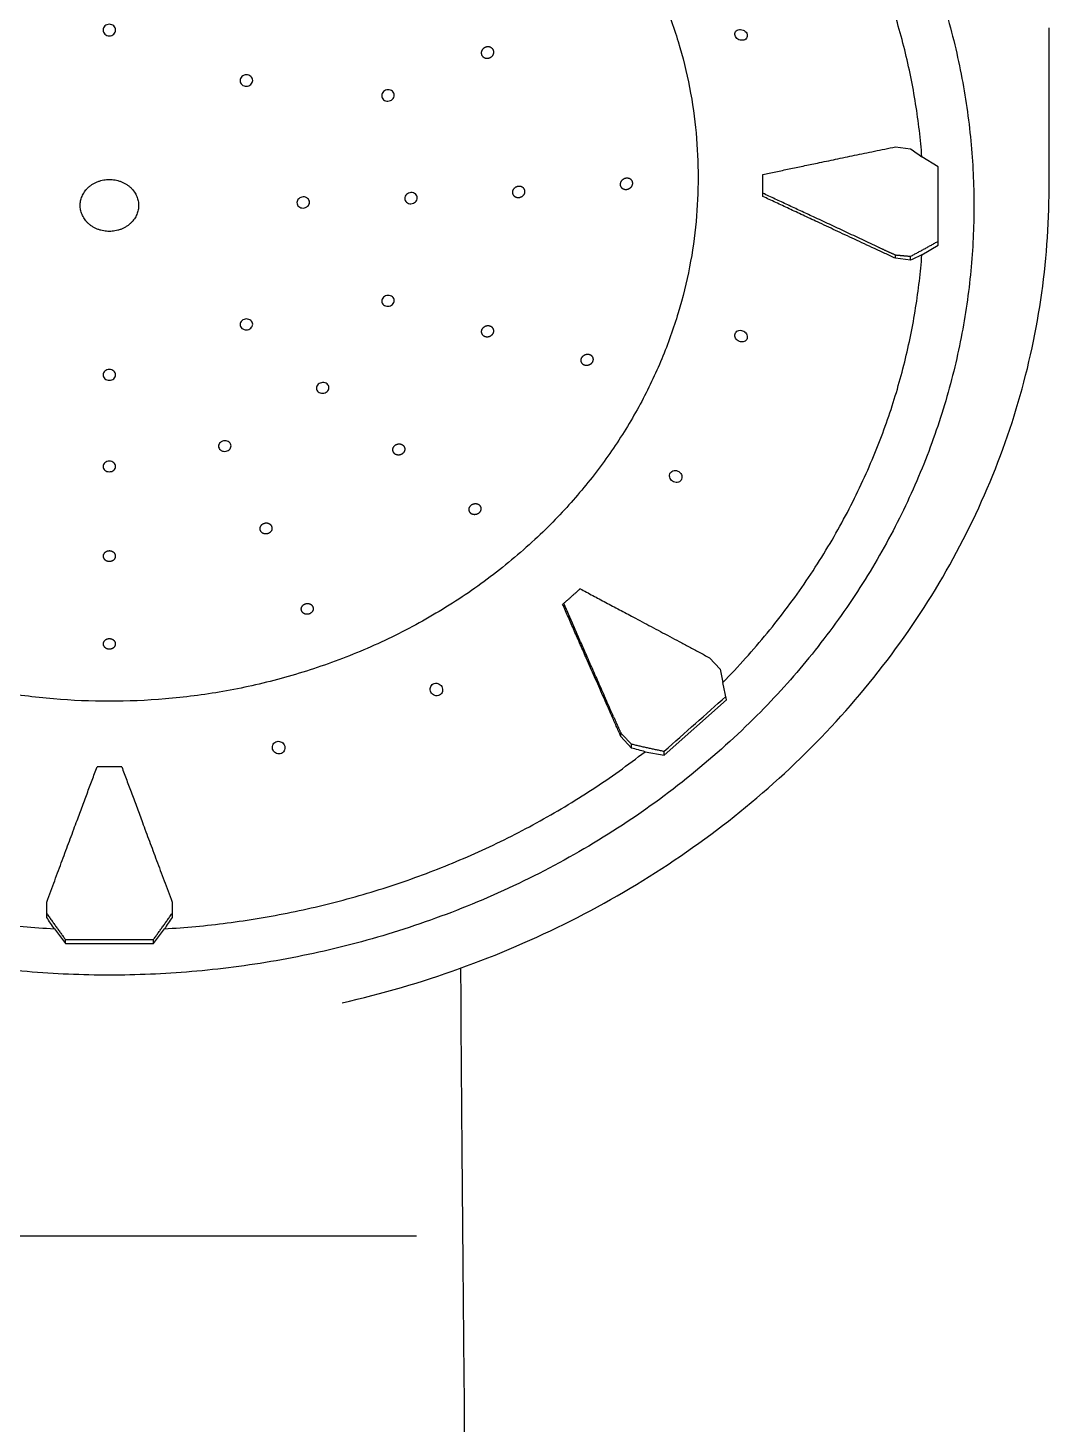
# Model space of a CAD drawing. Header units: millimetres. Extents: x 577 to 7172, y 252 to 2707.
# Drawn here: x 1076.1 to 1116.9, y 1345.6 to 1401.3 of the extents above; entities that cross this region are included whole.
import ezdxf

# ---------------------------------------------------------------- set-up
doc = ezdxf.new("R2010")
doc.units = ezdxf.units.MM
doc.header["$MEASUREMENT"] = 0
doc.linetypes.add('CENTER', pattern=[50.8, 31.75, -6.35, 6.35, -6.35])
doc.layers.add('외형선(ISO)', color=7, linetype='Continuous', lineweight=30)
doc.layers.add('중심 표식(ISO)', color=1, linetype='CENTER', lineweight=25, true_color=0xff0000)

msp = doc.modelspace()

# ---------------------------------------------------------------- linework, layer by layer
at = {"layer": '외형선(ISO)'}
for p, q in [((1116.855, 1394.919), (1116.855, 1401.336)), ((1110.723, 1396.59), (1111.33, 1396.514)), ((1112.431, 1395.798), (1111.781, 1396.189)), ((1105.431, 1395.049), (1105.431, 1395.488)), ((1112.431, 1392.671), (1112.431, 1395.798)), ((1105.431, 1394.608), (1105.431, 1395.049)), ((1111.781, 1392.281), (1112.431, 1392.671)), ((1110.723, 1392.141), (1110.723, 1392.277)), ((1111.33, 1392.064), (1110.723, 1392.141)), ((1111.33, 1392.064), (1111.33, 1392.223)), ((1103.304, 1376.199), (1103.733, 1375.741)), ((1103.985, 1374.526), (1103.836, 1375.212)), ((1101.501, 1372.316), (1103.985, 1374.526)), ((1099.768, 1373.053), (1099.768, 1373.19)), ((1100.197, 1372.594), (1099.768, 1373.053)), ((1100.197, 1372.594), (1100.197, 1372.754)), ((1100.731, 1372.448), (1101.501, 1372.316)), ((1101.501, 1372.316), (1101.501, 1372.467)), ((1076.855, 1365.833), (1076.855, 1366.45)), ((1081.855, 1366.45), (1081.855, 1365.833)), ((1077.16, 1365.378), (1077.599, 1364.8)), ((1081.112, 1364.8), (1081.551, 1365.378)), ((1077.599, 1364.8), (1077.599, 1364.951)), ((1077.599, 1364.8), (1081.112, 1364.8)), ((1081.112, 1364.8), (1081.112, 1364.951))]:
    msp.add_line(p, q, dxfattribs=at)
for points, weights, knots in [([(1044.855, 1394.235), (1044.855, 1363.532), (1079.355, 1363.532), (1113.855, 1363.532), (1113.855, 1394.235), (1113.855, 1424.937), (1079.355, 1424.937), (1044.855, 1424.937), (1044.855, 1394.235)], [1, 0.707106781187, 1, 0.707106781187, 1, 0.707106781187, 1, 0.707106781187, 1], [0, 0, 0, 1.570796, 1.570796, 3.141593, 3.141593, 4.712389, 4.712389, 6.283185, 6.283185, 6.283185]), ([(1044.855, 1394.235), (1044.855, 1363.532), (1079.355, 1363.532), (1113.855, 1363.532), (1113.855, 1394.235), (1113.855, 1424.937), (1079.355, 1424.937), (1044.855, 1424.937), (1044.855, 1394.235)], [1, 0.707106781187, 1, 0.707106781187, 1, 0.707106781187, 1, 0.707106781187, 1], [0, 0, 0, 1.570796, 1.570796, 3.141593, 3.141593, 4.712389, 4.712389, 6.283185, 6.283185, 6.283185]), ([(1102.855, 1395.375), (1102.855, 1416.288), (1079.355, 1416.288), (1055.855, 1416.288), (1055.855, 1395.375), (1055.855, 1374.462), (1079.355, 1374.462), (1102.855, 1374.462), (1102.855, 1395.375)], [1, 0.707106781187, 1, 0.707106781187, 1, 0.707106781187, 1, 0.707106781187, 1], [0, 0, 0, 1.570796, 1.570796, 3.141593, 3.141593, 4.712389, 4.712389, 6.283185, 6.283185, 6.283185]), ([(1094.35, 1400.558), (1094.14, 1400.466), (1094.207, 1400.271), (1094.28, 1400.057), (1094.519, 1400.139), (1094.531, 1400.142), (1094.542, 1400.147)], [0.964109526185, 0.72631121517, 1, 0.707106781187, 1, 0.980794608174, 0.964107861721], [1.67379, 1.67379, 1.67379, 3.141593, 3.141593, 4.712389, 4.712389, 4.815388, 4.815388, 4.815388]), ([(1094.542, 1400.147), (1094.752, 1400.24), (1094.685, 1400.435), (1094.611, 1400.649), (1094.373, 1400.567), (1094.361, 1400.563), (1094.35, 1400.558)], [0.96414251825, 0.726292230837, 1, 0.707106781187, 1, 0.980815508671, 0.964144183806], [4.815281, 4.815281, 4.815281, 6.283185, 6.283185, 7.853982, 7.853982, 7.956869, 7.956869, 7.956869]), ([(1080.52, 1394.252), (1080.52, 1395.288), (1079.355, 1395.288), (1078.191, 1395.288), (1078.191, 1394.252), (1078.191, 1393.215), (1079.355, 1393.215), (1080.52, 1393.215), (1080.52, 1394.252)], [1, 0.707106781187, 1, 0.707106781187, 1, 0.707106781187, 1, 0.707106781187, 1], [0, 0, 0, 1.570796, 1.570796, 3.141593, 3.141593, 4.712389, 4.712389, 6.283185, 6.283185, 6.283185]), ([(1099.989, 1395.337), (1099.951, 1395.334), (1099.914, 1395.321), (1099.676, 1395.234), (1099.751, 1395.028), (1099.806, 1394.877), (1099.989, 1394.892)], [0.904681616489, 0.940084051792, 1, 0.707106781187, 1, 0.767020897526, 0.904683781298], [1.249465, 1.249465, 1.249465, 1.570796, 1.570796, 3.141593, 3.141593, 4.391068, 4.391068, 4.391068]), ([(1099.989, 1394.892), (1100.028, 1394.896), (1100.065, 1394.909), (1100.303, 1394.996), (1100.228, 1395.202), (1100.173, 1395.353), (1099.989, 1395.337)], [0.904667783483, 0.940072345341, 1, 0.707106781187, 1, 0.767036269964, 0.904665616355], [4.390995, 4.390995, 4.390995, 4.712389, 4.712389, 6.283185, 6.283185, 7.532578, 7.532578, 7.532578]), ([(1095.689, 1395.012), (1095.657, 1395.01), (1095.626, 1395.001), (1095.384, 1394.929), (1095.447, 1394.718), (1095.496, 1394.555), (1095.689, 1394.568)], [0.916679156742, 0.949701996504, 1, 0.707106781187, 1, 0.757403873961, 0.916680352604], [1.301046, 1.301046, 1.301046, 1.570796, 1.570796, 3.141593, 3.141593, 4.442644, 4.442644, 4.442644]), ([(1095.689, 1394.568), (1095.721, 1394.57), (1095.752, 1394.579), (1095.994, 1394.651), (1095.931, 1394.862), (1095.883, 1395.025), (1095.689, 1395.012)], [0.916665937206, 0.949691928456, 1, 0.707106781187, 1, 0.757415763853, 0.916664740953], [4.442585, 4.442585, 4.442585, 4.712389, 4.712389, 6.283185, 6.283185, 7.584173, 7.584173, 7.584173]), ([(1094.542, 1389.433), (1094.472, 1389.454), (1094.397, 1389.436), (1094.152, 1389.379), (1094.201, 1389.17), (1094.227, 1389.058), (1094.35, 1389.022)], [0.861821978784, 0.888351475383, 1, 0.707106781187, 1, 0.81875444958, 0.861822385694], [4.113614, 4.113614, 4.113614, 4.712389, 4.712389, 6.283185, 6.283185, 7.255211, 7.255211, 7.255211]), ([(1094.35, 1389.022), (1094.42, 1389.001), (1094.495, 1389.018), (1094.74, 1389.076), (1094.691, 1389.285), (1094.665, 1389.396), (1094.542, 1389.433)], [0.86181980808, 0.888346907417, 1, 0.707106781187, 1, 0.818760730377, 0.861819401052], [0.971997, 0.971997, 0.971997, 1.570796, 1.570796, 3.141593, 3.141593, 4.113585, 4.113585, 4.113585]), ([(1098.514, 1388.293), (1098.44, 1388.314), (1098.362, 1388.292), (1098.118, 1388.224), (1098.175, 1388.02), (1098.204, 1387.915), (1098.323, 1387.882)], [0.859230810651, 0.882388073141, 1, 0.707106781187, 1, 0.824716968207, 0.859231495805], [4.081632, 4.081632, 4.081632, 4.712389, 4.712389, 6.283185, 6.283185, 7.223234, 7.223234, 7.223234]), ([(1098.323, 1387.882), (1098.397, 1387.862), (1098.476, 1387.884), (1098.719, 1387.951), (1098.662, 1388.156), (1098.633, 1388.261), (1098.514, 1388.293)], [0.859229229329, 0.882384057224, 1, 0.707106781187, 1, 0.824724465957, 0.859228543463], [0.940018, 0.940018, 0.940018, 1.570796, 1.570796, 3.141593, 3.141593, 4.081601, 4.081601, 4.081601]), ([(1091.082, 1384.669), (1090.995, 1384.738), (1090.872, 1384.719), (1090.624, 1384.679), (1090.657, 1384.472), (1090.669, 1384.402), (1090.728, 1384.354)], [0.857324957776, 0.830051619894, 1, 0.707106781187, 1, 0.877054309539, 0.857324684402], [0.659357, 0.659357, 0.659357, 1.570796, 1.570796, 3.141593, 3.141593, 3.800955, 3.800955, 3.800955]), ([(1090.728, 1384.354), (1090.816, 1384.285), (1090.938, 1384.304), (1091.186, 1384.344), (1091.153, 1384.551), (1091.142, 1384.621), (1091.082, 1384.669)], [0.857325482889, 0.830049983882, 1, 0.707106781187, 1, 0.877057649447, 0.857325756416], [3.800941, 3.800941, 3.800941, 4.712389, 4.712389, 6.283185, 6.283185, 6.942529, 6.942529, 6.942529]), ([(1094.123, 1382.288), (1094.033, 1382.357), (1093.908, 1382.333), (1093.661, 1382.287), (1093.699, 1382.084), (1093.711, 1382.018), (1093.769, 1381.973)], [0.858566543297, 0.826458018002, 1, 0.707106781187, 1, 0.880647024695, 0.858565900011], [0.640085, 0.640085, 0.640085, 1.570796, 1.570796, 3.141593, 3.141593, 3.781687, 3.781687, 3.781687]), ([(1093.769, 1381.973), (1093.859, 1381.904), (1093.984, 1381.928), (1094.231, 1381.974), (1094.193, 1382.177), (1094.18, 1382.243), (1094.123, 1382.288)], [0.858566647684, 0.826457735905, 1, 0.707106781187, 1, 0.880650785938, 0.858567291819], [3.781676, 3.781676, 3.781676, 4.712389, 4.712389, 6.283185, 6.283185, 6.923259, 6.923259, 6.923259]), ([(1085.837, 1381.445), (1085.768, 1381.581), (1085.589, 1381.567), (1085.34, 1381.546), (1085.357, 1381.34), (1085.359, 1381.306), (1085.375, 1381.275)], [0.900228951883, 0.770876442821, 1, 0.707106781187, 1, 0.936229443985, 0.900227942037], [0.341999, 0.341999, 0.341999, 1.570796, 1.570796, 3.141593, 3.141593, 3.483596, 3.483596, 3.483596]), ([(1085.375, 1381.275), (1085.444, 1381.14), (1085.623, 1381.154), (1085.872, 1381.174), (1085.856, 1381.38), (1085.853, 1381.414), (1085.837, 1381.445)], [0.900229016648, 0.770876385461, 1, 0.707106781187, 1, 0.93623129051, 0.900230026962], [3.483591, 3.483591, 3.483591, 4.712389, 4.712389, 6.283185, 6.283185, 6.625179, 6.625179, 6.625179]), ([(1079.605, 1380.254), (1079.605, 1380.254), (1079.605, 1380.254), (1079.605, 1380.46), (1079.355, 1380.46), (1079.105, 1380.46), (1079.105, 1380.254), (1079.105, 1380.254), (1079.105, 1380.254)], [0.999999006513, 0.999999503255, 1, 0.707106781187, 1, 0.707106781187, 1, 0.999999503245, 0.999999006491], [6.283183, 6.283183, 6.283183, 6.283185, 6.283185, 7.853982, 7.853982, 9.424778, 9.424778, 9.424781, 9.424781, 9.424781]), ([(1079.105, 1380.254), (1079.105, 1380.048), (1079.355, 1380.048), (1079.605, 1380.048), (1079.605, 1380.254)], [0.999999006083, 0.707107278146, 1, 0.70710727818, 0.999999006014], [3.141595, 3.141595, 3.141595, 4.712389, 4.712389, 6.283183, 6.283183, 6.283183]), ([(1087.483, 1378.235), (1087.413, 1378.369), (1087.233, 1378.352), (1086.983, 1378.328), (1087.002, 1378.126), (1087.005, 1378.094), (1087.021, 1378.065)], [0.902255791762, 0.769100436109, 1, 0.707106781187, 1, 0.938004518124, 0.902253684646], [0.332474, 0.332474, 0.332474, 1.570796, 1.570796, 3.141593, 3.141593, 3.474077, 3.474077, 3.474077]), ([(1087.021, 1378.065), (1087.09, 1377.931), (1087.271, 1377.948), (1087.52, 1377.972), (1087.501, 1378.173), (1087.498, 1378.206), (1087.483, 1378.235)], [0.902254246901, 0.769101775562, 1, 0.707106781187, 1, 0.938006834852, 0.90225635665], [3.474074, 3.474074, 3.474074, 4.712389, 4.712389, 6.283185, 6.283185, 6.615657, 6.615657, 6.615657]), ([(1079.605, 1376.752), (1079.605, 1376.752), (1079.605, 1376.752), (1079.605, 1376.953), (1079.355, 1376.953), (1079.105, 1376.953), (1079.105, 1376.752), (1079.105, 1376.752), (1079.105, 1376.752)], [0.999997975137, 0.999998987565, 1, 0.707106781187, 1, 0.707106781187, 1, 0.999998987562, 0.999997975132], [6.28318, 6.28318, 6.28318, 6.283185, 6.283185, 7.853982, 7.853982, 9.424778, 9.424778, 9.424783, 9.424783, 9.424783]), ([(1079.105, 1376.752), (1079.105, 1376.551), (1079.355, 1376.551), (1079.605, 1376.551), (1079.605, 1376.752)], [0.999997972467, 0.707107794956, 1, 0.707107794975, 0.999997972431], [3.141598, 3.141598, 3.141598, 4.712389, 4.712389, 6.28318, 6.28318, 6.28318]), ([(1079.849, 1371.843), (1079.602, 1371.843), (1079.355, 1371.843), (1079.108, 1371.843), (1078.861, 1371.843)], [0.997831299245, 0.998911605134, 1, 0.998911605134, 0.997831299245], [1.56495923, 1.56495923, 1.56495923, 1.57079633, 1.57079633, 1.57663343, 1.57663343, 1.57663343])]:
    msp.add_rational_spline(points, weights, degree=2, knots=knots, dxfattribs=at)
for points, weights in [([(1111.781, 1396.189), (1111.041, 1405.915), (1103.836, 1413.258)], [0.973675183351, 0.864381686779, 0.854529499887]), ([(1105.431, 1395.488), (1107.829, 1395.991), (1110.723, 1396.59)], [4.04146698475, 3.77959938326, 3.50050821324]), ([(1110.066, 1392.576), (1107.556, 1393.748), (1105.431, 1394.737)], [1.04945570615, 1.05464252137, 1.05180549989]), ([(1110.723, 1392.141), (1107.829, 1393.493), (1105.431, 1394.608)], [3.50050821324, 3.77959938326, 4.04146698474]), ([(1110.066, 1392.576), (1110.392, 1392.423), (1110.723, 1392.277)], [0.969012877801, 0.978217889367, 0.988156770795]), ([(1111.33, 1392.223), (1111.883, 1392.515), (1112.431, 1392.823)], [0.952104086739, 0.96159070724, 0.971990522393]), ([(1103.836, 1375.212), (1111.041, 1382.555), (1111.781, 1392.281)], [0.854529499887, 0.86438168678, 0.973675183352]), ([(1110.723, 1392.277), (1111.026, 1392.247), (1111.33, 1392.223)], [0.926446866286, 0.932893440087, 0.939910137803]), ([(1098.143, 1378.95), (1097.794, 1378.64), (1097.444, 1378.328)], [0.894739532586, 0.895774739427, 0.896835966021]), ([(1098.143, 1378.95), (1100.482, 1377.707), (1103.304, 1376.199)], [4.04146698474, 3.77959938325, 3.50050821323]), ([(1099.768, 1373.053), (1098.497, 1375.941), (1097.444, 1378.328)], [3.50050821324, 3.77959938326, 4.04146698474]), ([(1099.479, 1373.838), (1098.401, 1376.287), (1097.485, 1378.365)], [1.05153347983, 1.05932145033, 1.05940706489]), ([(1099.479, 1373.838), (1099.623, 1373.511), (1099.768, 1373.19)], [0.937697992992, 0.930225234361, 0.923416120456]), ([(1099.768, 1373.19), (1099.982, 1372.969), (1100.197, 1372.754)], [0.951904197623, 0.944324319937, 0.93732862196]), ([(1057.979, 1372.448), (1066.231, 1366.037), (1077.16, 1365.378)], [0.854529499887, 0.86438168678, 0.973675183352]), ([(1081.551, 1365.378), (1092.48, 1366.037), (1100.731, 1372.448)], [0.973675183351, 0.864381686779, 0.854529499887]), ([(1100.197, 1372.754), (1100.853, 1372.6), (1101.501, 1372.467)], [0.903218495634, 0.896934280621, 0.891445218629]), ([(1076.855, 1366.45), (1077.952, 1369.402), (1078.861, 1371.843)], [3.50050821324, 3.77959938326, 4.04146698474]), ([(1079.849, 1371.843), (1080.758, 1369.402), (1081.855, 1366.45)], [4.04146698474, 3.77959938325, 3.50050821324]), ([(1076.855, 1365.993), (1077.229, 1365.46), (1077.599, 1364.951)], [0.86683836574, 0.863709843248, 0.861318066808]), ([(1081.112, 1364.951), (1081.482, 1365.46), (1081.855, 1365.993)], [0.861318666494, 0.863710567991, 0.866839235683])]:
    msp.add_rational_spline(points, weights, degree=2, dxfattribs=at)
for points, knots in [([(1079.105, 1401.253), (1079.105, 1401.282), (1079.112, 1401.312), (1079.137, 1401.369), (1079.156, 1401.395), (1079.201, 1401.436), (1079.229, 1401.454), (1079.29, 1401.477), (1079.324, 1401.483), (1079.387, 1401.483), (1079.42, 1401.477), (1079.482, 1401.454), (1079.51, 1401.436), (1079.554, 1401.395), (1079.573, 1401.369), (1079.599, 1401.312), (1079.605, 1401.282), (1079.605, 1401.253), (1079.605, 1401.224), (1079.599, 1401.193), (1079.573, 1401.136), (1079.554, 1401.11), (1079.51, 1401.069), (1079.482, 1401.052), (1079.42, 1401.028), (1079.387, 1401.022), (1079.324, 1401.022), (1079.29, 1401.028), (1079.229, 1401.052), (1079.201, 1401.069), (1079.156, 1401.11), (1079.137, 1401.136), (1079.112, 1401.193), (1079.105, 1401.224), (1079.105, 1401.253)], [0.0754257, 0.0754257, 0.0754257, 0.0754257, 0.0848662, 0.0848662, 0.0943066, 0.0943066, 0.1037226, 0.1037226, 0.1131386, 0.1131386, 0.1225546, 0.1225546, 0.1319707, 0.1319707, 0.1414111, 0.1414111, 0.1508515, 0.1508515, 0.1508515, 0.1602919, 0.1602919, 0.1697324, 0.1697324, 0.1791484, 0.1791484, 0.1885644, 0.1885644, 0.1979804, 0.1979804, 0.2073964, 0.2073964, 0.2168368, 0.2168368, 0.2262773, 0.2262773, 0.2262773, 0.2262773]), ([(1104.531, 1400.848), (1104.531, 1400.849), (1104.53, 1400.849), (1104.496, 1400.857), (1104.464, 1400.871), (1104.41, 1400.905), (1104.385, 1400.927), (1104.345, 1400.976), (1104.33, 1401.004), (1104.314, 1401.058), (1104.312, 1401.087), (1104.32, 1401.142), (1104.331, 1401.167), (1104.361, 1401.21), (1104.384, 1401.23), (1104.436, 1401.259), (1104.467, 1401.268), (1104.497, 1401.271), (1104.527, 1401.275), (1104.561, 1401.273), (1104.595, 1401.266), (1104.596, 1401.265), (1104.597, 1401.265)], [-0.06677387, -0.06677387, -0.06677387, -0.06677387, -0.06655234, -0.06655234, -0.05682019, -0.05682019, -0.04748122, -0.04748122, -0.03814224, -0.03814224, -0.02880327, -0.02880327, -0.0194643, -0.0194643, -0.00973215, -0.00973215, 0, 0, 0, 0.00976149, 0.00976149, 0.00997746, 0.00997746, 0.00997746, 0.00997746]), ([(1104.597, 1401.265), (1104.629, 1401.258), (1104.661, 1401.244), (1104.715, 1401.211), (1104.741, 1401.189), (1104.782, 1401.139), (1104.797, 1401.11), (1104.814, 1401.055), (1104.816, 1401.026), (1104.807, 1400.97), (1104.796, 1400.944), (1104.764, 1400.901), (1104.741, 1400.881), (1104.688, 1400.853), (1104.657, 1400.845), (1104.597, 1400.839), (1104.564, 1400.841), (1104.531, 1400.848)], [-0.14356475, -0.14356475, -0.14356475, -0.14356475, -0.13401922, -0.13401922, -0.12446629, -0.12446629, -0.11491335, -0.11491335, -0.10536041, -0.10536041, -0.09580747, -0.09580747, -0.08604598, -0.08604598, -0.07628449, -0.07628449, -0.06677387, -0.06677387, -0.06677387, -0.06677387]), ([(1084.647, 1399.394), (1084.67, 1399.415), (1084.698, 1399.433), (1084.759, 1399.458), (1084.793, 1399.464), (1084.856, 1399.465), (1084.889, 1399.46), (1084.951, 1399.439), (1084.979, 1399.422), (1085.023, 1399.382), (1085.042, 1399.357), (1085.068, 1399.301), (1085.074, 1399.271), (1085.074, 1399.214), (1085.068, 1399.183), (1085.042, 1399.126), (1085.023, 1399.1), (1085.001, 1399.079), (1084.979, 1399.059), (1084.951, 1399.041), (1084.889, 1399.016), (1084.856, 1399.009), (1084.793, 1399.008), (1084.759, 1399.013), (1084.698, 1399.035), (1084.67, 1399.052), (1084.625, 1399.091), (1084.606, 1399.117), (1084.58, 1399.172), (1084.574, 1399.203), (1084.574, 1399.26), (1084.58, 1399.291), (1084.606, 1399.347), (1084.625, 1399.373), (1084.647, 1399.394)], [0.0754257, 0.0754257, 0.0754257, 0.0754257, 0.0848662, 0.0848662, 0.0943066, 0.0943066, 0.1037226, 0.1037226, 0.1131386, 0.1131386, 0.1225546, 0.1225546, 0.1319707, 0.1319707, 0.1414111, 0.1414111, 0.1508515, 0.1508515, 0.1508515, 0.1602862, 0.1602862, 0.1697208, 0.1697208, 0.1791426, 0.1791426, 0.1885644, 0.1885644, 0.1979804, 0.1979804, 0.2073964, 0.2073964, 0.2168368, 0.2168368, 0.2262773, 0.2262773, 0.2262773, 0.2262773]), ([(1090.378, 1398.846), (1090.407, 1398.858), (1090.44, 1398.866), (1090.507, 1398.869), (1090.54, 1398.864), (1090.598, 1398.845), (1090.627, 1398.829), (1090.674, 1398.789), (1090.692, 1398.764), (1090.716, 1398.712), (1090.723, 1398.682), (1090.723, 1398.621), (1090.716, 1398.591), (1090.692, 1398.537), (1090.674, 1398.51), (1090.627, 1398.465), (1090.598, 1398.447), (1090.569, 1398.435), (1090.54, 1398.423), (1090.507, 1398.415), (1090.44, 1398.412), (1090.407, 1398.417), (1090.349, 1398.436), (1090.32, 1398.451), (1090.273, 1398.492), (1090.254, 1398.517), (1090.23, 1398.569), (1090.223, 1398.599), (1090.223, 1398.659), (1090.23, 1398.69), (1090.254, 1398.744), (1090.273, 1398.771), (1090.32, 1398.816), (1090.349, 1398.834), (1090.378, 1398.846)], [0.0755525, 0.0755525, 0.0755525, 0.0755525, 0.0850263, 0.0850263, 0.0945001, 0.0945001, 0.1039145, 0.1039145, 0.1133289, 0.1133289, 0.1227432, 0.1227432, 0.1321576, 0.1321576, 0.1416314, 0.1416314, 0.1511052, 0.1511052, 0.1511052, 0.1605649, 0.1605649, 0.1700246, 0.1700246, 0.179453, 0.179453, 0.1888814, 0.1888814, 0.1983099, 0.1983099, 0.2077383, 0.2077383, 0.217198, 0.217198, 0.2266577, 0.2266577, 0.2266577, 0.2266577]), ([(1088.644, 1362.426), (1091.827, 1363.153), (1094.904, 1364.257), (1100.636, 1367.146), (1103.29, 1368.93), (1107.993, 1373.063), (1110.041, 1375.412), (1113.383, 1380.513), (1114.676, 1383.267), (1116.413, 1388.987), (1116.855, 1391.952), (1116.855, 1394.919)], [4.963761, 4.963761, 4.963761, 4.963761, 5.227646, 5.227646, 5.491531, 5.491531, 5.755416, 5.755416, 6.019301, 6.019301, 6.283185, 6.283185, 6.283185, 6.283185]), ([(1091.389, 1394.765), (1091.421, 1394.766), (1091.454, 1394.762), (1091.516, 1394.742), (1091.544, 1394.727), (1091.588, 1394.689), (1091.608, 1394.665), (1091.633, 1394.612), (1091.639, 1394.582), (1091.639, 1394.526), (1091.633, 1394.496), (1091.608, 1394.44), (1091.588, 1394.414), (1091.544, 1394.373), (1091.516, 1394.354), (1091.454, 1394.328), (1091.421, 1394.321), (1091.389, 1394.32), (1091.358, 1394.318), (1091.324, 1394.322), (1091.263, 1394.342), (1091.235, 1394.357), (1091.19, 1394.395), (1091.171, 1394.419), (1091.146, 1394.472), (1091.139, 1394.502), (1091.139, 1394.558), (1091.146, 1394.588), (1091.171, 1394.644), (1091.19, 1394.67), (1091.235, 1394.711), (1091.263, 1394.73), (1091.324, 1394.756), (1091.358, 1394.763), (1091.389, 1394.765)], [0.0755525, 0.0755525, 0.0755525, 0.0755525, 0.0850263, 0.0850263, 0.0945001, 0.0945001, 0.1039145, 0.1039145, 0.1133288, 0.1133288, 0.1227432, 0.1227432, 0.1321576, 0.1321576, 0.1416314, 0.1416314, 0.1511052, 0.1511052, 0.1511052, 0.1605789, 0.1605789, 0.1700527, 0.1700527, 0.1794671, 0.1794671, 0.1888814, 0.1888814, 0.1982958, 0.1982958, 0.2077102, 0.2077102, 0.2171839, 0.2171839, 0.2266577, 0.2266577, 0.2266577, 0.2266577]), ([(1087.089, 1394.592), (1087.121, 1394.593), (1087.154, 1394.589), (1087.216, 1394.568), (1087.244, 1394.552), (1087.288, 1394.514), (1087.308, 1394.489), (1087.333, 1394.435), (1087.339, 1394.406), (1087.339, 1394.35), (1087.333, 1394.32), (1087.308, 1394.264), (1087.288, 1394.239), (1087.244, 1394.198), (1087.216, 1394.18), (1087.154, 1394.155), (1087.121, 1394.148), (1087.089, 1394.147), (1087.058, 1394.146), (1087.024, 1394.151), (1086.963, 1394.172), (1086.935, 1394.188), (1086.89, 1394.226), (1086.871, 1394.251), (1086.846, 1394.305), (1086.839, 1394.334), (1086.839, 1394.39), (1086.846, 1394.42), (1086.871, 1394.476), (1086.89, 1394.501), (1086.935, 1394.542), (1086.963, 1394.56), (1087.024, 1394.585), (1087.058, 1394.591), (1087.089, 1394.592)], [0.0754257, 0.0754257, 0.0754257, 0.0754257, 0.0848662, 0.0848662, 0.0943066, 0.0943066, 0.1037226, 0.1037226, 0.1131386, 0.1131386, 0.1225546, 0.1225546, 0.1319707, 0.1319707, 0.1414111, 0.1414111, 0.1508515, 0.1508515, 0.1508515, 0.1602919, 0.1602919, 0.1697324, 0.1697324, 0.1791484, 0.1791484, 0.1885644, 0.1885644, 0.1979804, 0.1979804, 0.2073964, 0.2073964, 0.2168368, 0.2168368, 0.2262773, 0.2262773, 0.2262773, 0.2262773]), ([(1090.569, 1390.649), (1090.598, 1390.64), (1090.627, 1390.625), (1090.674, 1390.586), (1090.692, 1390.562), (1090.716, 1390.513), (1090.723, 1390.484), (1090.723, 1390.426), (1090.716, 1390.397), (1090.692, 1390.345), (1090.674, 1390.319), (1090.627, 1390.276), (1090.598, 1390.259), (1090.54, 1390.235), (1090.507, 1390.227), (1090.44, 1390.224), (1090.407, 1390.229), (1090.378, 1390.238), (1090.349, 1390.247), (1090.32, 1390.262), (1090.273, 1390.301), (1090.254, 1390.325), (1090.23, 1390.375), (1090.223, 1390.403), (1090.223, 1390.461), (1090.23, 1390.491), (1090.254, 1390.542), (1090.273, 1390.568), (1090.32, 1390.611), (1090.349, 1390.629), (1090.407, 1390.652), (1090.44, 1390.66), (1090.507, 1390.663), (1090.54, 1390.658), (1090.569, 1390.649)], [0.0755525, 0.0755525, 0.0755525, 0.0755525, 0.0850263, 0.0850263, 0.0945001, 0.0945001, 0.1039145, 0.1039145, 0.1133289, 0.1133289, 0.1227432, 0.1227432, 0.1321576, 0.1321576, 0.1416314, 0.1416314, 0.1511052, 0.1511052, 0.1511052, 0.1605649, 0.1605649, 0.1700246, 0.1700246, 0.179453, 0.179453, 0.1888814, 0.1888814, 0.1983099, 0.1983099, 0.2077383, 0.2077383, 0.217198, 0.217198, 0.2266577, 0.2266577, 0.2266577, 0.2266577]), ([(1085.001, 1389.66), (1085.023, 1389.642), (1085.042, 1389.618), (1085.068, 1389.565), (1085.074, 1389.536), (1085.074, 1389.481), (1085.068, 1389.452), (1085.042, 1389.398), (1085.023, 1389.373), (1084.979, 1389.334), (1084.951, 1389.317), (1084.889, 1389.293), (1084.856, 1389.287), (1084.793, 1389.285), (1084.759, 1389.29), (1084.698, 1389.311), (1084.67, 1389.327), (1084.647, 1389.346), (1084.625, 1389.365), (1084.606, 1389.389), (1084.58, 1389.441), (1084.574, 1389.47), (1084.574, 1389.525), (1084.58, 1389.554), (1084.606, 1389.608), (1084.625, 1389.633), (1084.67, 1389.672), (1084.698, 1389.69), (1084.759, 1389.713), (1084.793, 1389.719), (1084.855, 1389.721), (1084.889, 1389.716), (1084.951, 1389.695), (1084.979, 1389.679), (1085.001, 1389.66)], [0.0754257, 0.0754257, 0.0754257, 0.0754257, 0.0848662, 0.0848662, 0.0943066, 0.0943066, 0.1037226, 0.1037226, 0.1131386, 0.1131386, 0.1225546, 0.1225546, 0.1319707, 0.1319707, 0.1414111, 0.1414111, 0.1508515, 0.1508515, 0.1508515, 0.1602919, 0.1602919, 0.1697324, 0.1697324, 0.1791484, 0.1791484, 0.1885644, 0.1885644, 0.1979804, 0.1979804, 0.2073964, 0.2073964, 0.2168368, 0.2168368, 0.2262773, 0.2262773, 0.2262773, 0.2262773]), ([(1104.412, 1388.87), (1104.411, 1388.871), (1104.411, 1388.871), (1104.384, 1388.894), (1104.361, 1388.921), (1104.331, 1388.975), (1104.32, 1389.005), (1104.312, 1389.066), (1104.314, 1389.097), (1104.33, 1389.151), (1104.345, 1389.177), (1104.385, 1389.22), (1104.41, 1389.237), (1104.464, 1389.26), (1104.496, 1389.267), (1104.562, 1389.267), (1104.596, 1389.261), (1104.626, 1389.25), (1104.657, 1389.239), (1104.688, 1389.222), (1104.715, 1389.2), (1104.716, 1389.199), (1104.716, 1389.199)], [-0.06677387, -0.06677387, -0.06677387, -0.06677387, -0.06655234, -0.06655234, -0.05682019, -0.05682019, -0.04748122, -0.04748122, -0.03814224, -0.03814224, -0.02880327, -0.02880327, -0.0194643, -0.0194643, -0.00973215, -0.00973215, 0, 0, 0, 0.00976149, 0.00976149, 0.00997746, 0.00997746, 0.00997746, 0.00997746]), ([(1104.716, 1389.199), (1104.742, 1389.177), (1104.764, 1389.151), (1104.796, 1389.098), (1104.807, 1389.067), (1104.816, 1389.004), (1104.814, 1388.973), (1104.797, 1388.918), (1104.782, 1388.891), (1104.741, 1388.847), (1104.715, 1388.83), (1104.66, 1388.808), (1104.628, 1388.802), (1104.561, 1388.802), (1104.527, 1388.809), (1104.467, 1388.832), (1104.438, 1388.849), (1104.412, 1388.87)], [-0.14356475, -0.14356475, -0.14356475, -0.14356475, -0.13401922, -0.13401922, -0.12446629, -0.12446629, -0.11491335, -0.11491335, -0.10536041, -0.10536041, -0.09580747, -0.09580747, -0.08604598, -0.08604598, -0.07628449, -0.07628449, -0.06677387, -0.06677387, -0.06677387, -0.06677387]), ([(1079.605, 1387.487), (1079.605, 1387.46), (1079.599, 1387.431), (1079.573, 1387.379), (1079.554, 1387.354), (1079.51, 1387.316), (1079.482, 1387.3), (1079.42, 1387.278), (1079.387, 1387.272), (1079.324, 1387.272), (1079.29, 1387.278), (1079.229, 1387.3), (1079.201, 1387.316), (1079.156, 1387.354), (1079.137, 1387.379), (1079.112, 1387.431), (1079.105, 1387.46), (1079.105, 1387.487), (1079.105, 1387.514), (1079.112, 1387.543), (1079.137, 1387.596), (1079.156, 1387.62), (1079.201, 1387.658), (1079.229, 1387.675), (1079.29, 1387.696), (1079.324, 1387.702), (1079.387, 1387.702), (1079.42, 1387.696), (1079.482, 1387.675), (1079.51, 1387.658), (1079.554, 1387.62), (1079.574, 1387.596), (1079.599, 1387.543), (1079.605, 1387.514), (1079.605, 1387.487)], [0.0754257, 0.0754257, 0.0754257, 0.0754257, 0.0848662, 0.0848662, 0.0943066, 0.0943066, 0.1037226, 0.1037226, 0.1131386, 0.1131386, 0.1225546, 0.1225546, 0.1319707, 0.1319707, 0.1414111, 0.1414111, 0.1508515, 0.1508515, 0.1508515, 0.1602862, 0.1602862, 0.1697208, 0.1697208, 0.1791426, 0.1791426, 0.1885644, 0.1885644, 0.1979862, 0.1979862, 0.207408, 0.207408, 0.2168426, 0.2168426, 0.2262773, 0.2262773, 0.2262773, 0.2262773]), ([(1088.041, 1387.127), (1088.064, 1387.108), (1088.083, 1387.085), (1088.108, 1387.033), (1088.115, 1387.005), (1088.115, 1386.951), (1088.108, 1386.922), (1088.083, 1386.869), (1088.064, 1386.844), (1088.019, 1386.804), (1087.991, 1386.787), (1087.93, 1386.763), (1087.896, 1386.757), (1087.833, 1386.754), (1087.8, 1386.759), (1087.738, 1386.778), (1087.71, 1386.794), (1087.688, 1386.812), (1087.666, 1386.83), (1087.646, 1386.854), (1087.621, 1386.905), (1087.615, 1386.934), (1087.615, 1386.988), (1087.621, 1387.016), (1087.646, 1387.07), (1087.666, 1387.095), (1087.71, 1387.134), (1087.738, 1387.152), (1087.8, 1387.175), (1087.833, 1387.182), (1087.896, 1387.184), (1087.929, 1387.18), (1087.991, 1387.16), (1088.019, 1387.145), (1088.041, 1387.127)], [0.0755525, 0.0755525, 0.0755525, 0.0755525, 0.0850263, 0.0850263, 0.0945001, 0.0945001, 0.1039145, 0.1039145, 0.1133288, 0.1133288, 0.1227432, 0.1227432, 0.1321576, 0.1321576, 0.1416314, 0.1416314, 0.1511052, 0.1511052, 0.1511052, 0.1605789, 0.1605789, 0.1700527, 0.1700527, 0.1794671, 0.1794671, 0.1888814, 0.1888814, 0.1982958, 0.1982958, 0.2077102, 0.2077102, 0.2171839, 0.2171839, 0.2266577, 0.2266577, 0.2266577, 0.2266577]), ([(1084.192, 1384.733), (1084.204, 1384.709), (1084.211, 1384.681), (1084.211, 1384.624), (1084.203, 1384.596), (1084.179, 1384.546), (1084.161, 1384.522), (1084.114, 1384.481), (1084.085, 1384.465), (1084.027, 1384.444), (1083.994, 1384.437), (1083.927, 1384.436), (1083.894, 1384.441), (1083.836, 1384.46), (1083.807, 1384.476), (1083.76, 1384.515), (1083.742, 1384.538), (1083.73, 1384.563), (1083.718, 1384.587), (1083.711, 1384.615), (1083.711, 1384.671), (1083.718, 1384.7), (1083.742, 1384.749), (1083.76, 1384.774), (1083.807, 1384.814), (1083.836, 1384.83), (1083.894, 1384.852), (1083.927, 1384.858), (1083.994, 1384.86), (1084.027, 1384.854), (1084.085, 1384.835), (1084.114, 1384.82), (1084.161, 1384.781), (1084.179, 1384.757), (1084.192, 1384.733)], [0.0755525, 0.0755525, 0.0755525, 0.0755525, 0.0850263, 0.0850263, 0.0945001, 0.0945001, 0.1039145, 0.1039145, 0.1133288, 0.1133288, 0.1227432, 0.1227432, 0.1321576, 0.1321576, 0.1416314, 0.1416314, 0.1511052, 0.1511052, 0.1511052, 0.1605789, 0.1605789, 0.1700527, 0.1700527, 0.1794671, 0.1794671, 0.1888814, 0.1888814, 0.1982958, 0.1982958, 0.2077102, 0.2077102, 0.2171839, 0.2171839, 0.2266577, 0.2266577, 0.2266577, 0.2266577]), ([(1079.605, 1383.833), (1079.605, 1383.806), (1079.599, 1383.778), (1079.573, 1383.726), (1079.554, 1383.702), (1079.51, 1383.665), (1079.482, 1383.649), (1079.42, 1383.628), (1079.387, 1383.622), (1079.324, 1383.622), (1079.29, 1383.628), (1079.229, 1383.649), (1079.201, 1383.665), (1079.156, 1383.702), (1079.137, 1383.726), (1079.112, 1383.778), (1079.105, 1383.806), (1079.105, 1383.833), (1079.105, 1383.859), (1079.112, 1383.887), (1079.137, 1383.939), (1079.156, 1383.963), (1079.201, 1384), (1079.229, 1384.016), (1079.29, 1384.038), (1079.324, 1384.043), (1079.387, 1384.043), (1079.42, 1384.038), (1079.482, 1384.016), (1079.51, 1384), (1079.554, 1383.963), (1079.573, 1383.939), (1079.599, 1383.887), (1079.605, 1383.859), (1079.605, 1383.833)], [0.0755525, 0.0755525, 0.0755525, 0.0755525, 0.0850263, 0.0850263, 0.0945001, 0.0945001, 0.1039145, 0.1039145, 0.1133288, 0.1133288, 0.1227432, 0.1227432, 0.1321576, 0.1321576, 0.1416314, 0.1416314, 0.1511052, 0.1511052, 0.1511052, 0.1605789, 0.1605789, 0.1700527, 0.1700527, 0.1794671, 0.1794671, 0.1888814, 0.1888814, 0.1982958, 0.1982958, 0.2077102, 0.2077102, 0.2171839, 0.2171839, 0.2266577, 0.2266577, 0.2266577, 0.2266577]), ([(1101.758, 1383.31), (1101.758, 1383.31), (1101.757, 1383.311), (1101.737, 1383.339), (1101.722, 1383.37), (1101.707, 1383.43), (1101.705, 1383.462), (1101.713, 1383.523), (1101.725, 1383.552), (1101.756, 1383.6), (1101.778, 1383.622), (1101.83, 1383.655), (1101.86, 1383.665), (1101.92, 1383.675), (1101.954, 1383.674), (1102.02, 1383.659), (1102.052, 1383.645), (1102.08, 1383.627), (1102.107, 1383.609), (1102.133, 1383.586), (1102.154, 1383.558), (1102.155, 1383.557), (1102.155, 1383.556)], [-0.06677387, -0.06677387, -0.06677387, -0.06677387, -0.06655234, -0.06655234, -0.05682019, -0.05682019, -0.04748122, -0.04748122, -0.03814224, -0.03814224, -0.02880327, -0.02880327, -0.0194643, -0.0194643, -0.00973215, -0.00973215, 0, 0, 0, 0.00976149, 0.00976149, 0.00997746, 0.00997746, 0.00997746, 0.00997746]), ([(1102.155, 1383.556), (1102.175, 1383.529), (1102.19, 1383.499), (1102.206, 1383.44), (1102.209, 1383.407), (1102.2, 1383.345), (1102.189, 1383.315), (1102.157, 1383.266), (1102.135, 1383.243), (1102.081, 1383.21), (1102.05, 1383.2), (1101.989, 1383.191), (1101.955, 1383.193), (1101.889, 1383.209), (1101.857, 1383.224), (1101.803, 1383.259), (1101.778, 1383.283), (1101.758, 1383.31)], [-0.14356475, -0.14356475, -0.14356475, -0.14356475, -0.13401922, -0.13401922, -0.12446629, -0.12446629, -0.11491335, -0.11491335, -0.10536041, -0.10536041, -0.09580747, -0.09580747, -0.08604598, -0.08604598, -0.07628449, -0.07628449, -0.06677387, -0.06677387, -0.06677387, -0.06677387]), ([(1092.156, 1374.915), (1092.156, 1374.916), (1092.156, 1374.917), (1092.152, 1374.951), (1092.155, 1374.985), (1092.172, 1375.044), (1092.186, 1375.073), (1092.227, 1375.122), (1092.252, 1375.143), (1092.306, 1375.17), (1092.338, 1375.179), (1092.403, 1375.184), (1092.436, 1375.18), (1092.497, 1375.16), (1092.528, 1375.144), (1092.581, 1375.1), (1092.604, 1375.073), (1092.62, 1375.045), (1092.635, 1375.017), (1092.647, 1374.985), (1092.652, 1374.95), (1092.652, 1374.95), (1092.652, 1374.949)], [-0.06677387, -0.06677387, -0.06677387, -0.06677387, -0.06655234, -0.06655234, -0.05682019, -0.05682019, -0.04748122, -0.04748122, -0.03814224, -0.03814224, -0.02880327, -0.02880327, -0.0194643, -0.0194643, -0.00973215, -0.00973215, 0, 0, 0, 0.00976149, 0.00976149, 0.00997746, 0.00997746, 0.00997746, 0.00997746]), ([(1092.652, 1374.949), (1092.656, 1374.916), (1092.654, 1374.883), (1092.638, 1374.823), (1092.624, 1374.794), (1092.583, 1374.743), (1092.557, 1374.722), (1092.502, 1374.694), (1092.469, 1374.684), (1092.403, 1374.68), (1092.369, 1374.685), (1092.308, 1374.705), (1092.277, 1374.723), (1092.224, 1374.767), (1092.202, 1374.795), (1092.172, 1374.85), (1092.161, 1374.882), (1092.156, 1374.915)], [-0.14356475, -0.14356475, -0.14356475, -0.14356475, -0.13401922, -0.13401922, -0.12446629, -0.12446629, -0.11491335, -0.11491335, -0.10536041, -0.10536041, -0.09580747, -0.09580747, -0.08604598, -0.08604598, -0.07628449, -0.07628449, -0.06677387, -0.06677387, -0.06677387, -0.06677387]), ([(1101.501, 1372.467), (1101.915, 1372.837), (1102.329, 1373.206), (1102.743, 1373.574), (1103.148, 1373.934), (1103.553, 1374.294), (1103.958, 1374.653)], [0, 0, 0, 0, 1.756571, 1.756571, 1.756571, 3.474121, 3.474121, 3.474121, 3.474121]), ([(1086.358, 1372.571), (1086.354, 1372.538), (1086.343, 1372.506), (1086.312, 1372.452), (1086.289, 1372.427), (1086.236, 1372.387), (1086.205, 1372.373), (1086.144, 1372.358), (1086.11, 1372.357), (1086.043, 1372.368), (1086.011, 1372.381), (1085.956, 1372.415), (1085.93, 1372.438), (1085.89, 1372.494), (1085.876, 1372.525), (1085.86, 1372.587), (1085.858, 1372.62), (1085.862, 1372.653)], [-0.14356475, -0.14356475, -0.14356475, -0.14356475, -0.13401922, -0.13401922, -0.12446629, -0.12446629, -0.11491335, -0.11491335, -0.10536041, -0.10536041, -0.09580747, -0.09580747, -0.08604598, -0.08604598, -0.07628449, -0.07628449, -0.06677387, -0.06677387, -0.06677387, -0.06677387]), ([(1085.862, 1372.653), (1085.862, 1372.654), (1085.862, 1372.654), (1085.867, 1372.689), (1085.879, 1372.721), (1085.911, 1372.774), (1085.932, 1372.799), (1085.985, 1372.838), (1086.015, 1372.851), (1086.075, 1372.866), (1086.109, 1372.867), (1086.174, 1372.857), (1086.206, 1372.844), (1086.26, 1372.812), (1086.286, 1372.788), (1086.327, 1372.734), (1086.342, 1372.702), (1086.351, 1372.672), (1086.359, 1372.641), (1086.362, 1372.606), (1086.358, 1372.572), (1086.358, 1372.571), (1086.358, 1372.571)], [-0.06677387, -0.06677387, -0.06677387, -0.06677387, -0.06655234, -0.06655234, -0.05682019, -0.05682019, -0.04748122, -0.04748122, -0.03814224, -0.03814224, -0.02880327, -0.02880327, -0.0194643, -0.0194643, -0.00973215, -0.00973215, 0, 0, 0, 0.00976149, 0.00976149, 0.00997746, 0.00997746, 0.00997746, 0.00997746]), ([(1077.599, 1364.951), (1078.184, 1364.952), (1078.77, 1364.953), (1079.355, 1364.953), (1079.941, 1364.953), (1080.526, 1364.952), (1081.112, 1364.951)], [0, 0, 0, 0, 1.756576, 1.756576, 1.756576, 3.513143, 3.513143, 3.513143, 3.513143]), ([(1093.37, 1363.808), (1093.38, 1361.656), (1093.396, 1359.396), (1093.442, 1353.943), (1093.471, 1350.727), (1093.583, 1337.886), (1093.667, 1328.256), (1093.953, 1295.556), (1094.154, 1272.487), (1094.355, 1249.417)], [0.197751, 0.197751, 0.197751, 0.197751, 0.876275, 0.876275, 1.843197, 1.843197, 4.743476, 4.743476, 11.690875, 11.690875, 11.690875, 11.690875])]:
    msp.add_open_spline(points, degree=3, knots=knots, dxfattribs=at)
for points in [[(1111.33, 1396.514), (1111.481, 1396.405), (1111.631, 1396.297), (1111.781, 1396.189)], [(1111.781, 1392.281), (1111.631, 1392.209), (1111.481, 1392.136), (1111.33, 1392.064)], [(1103.733, 1375.741), (1103.767, 1375.564), (1103.802, 1375.388), (1103.836, 1375.212)], [(1100.731, 1372.448), (1100.553, 1372.497), (1100.375, 1372.546), (1100.197, 1372.594)], [(1077.16, 1365.378), (1077.058, 1365.53), (1076.957, 1365.681), (1076.855, 1365.833)], [(1081.855, 1365.833), (1081.754, 1365.681), (1081.652, 1365.53), (1081.551, 1365.378)], [(1088.644, 1362.426), (1088.644, 1362.426), (1088.643, 1362.426), (1088.643, 1362.426)]]:
    msp.add_open_spline(points, degree=3, dxfattribs=at)
at = {"layer": '중심 표식(ISO)'}
msp.add_line((1091.614, 1353.114), (991.614, 1353.114), dxfattribs=at)

doc.saveas('drawing.dxf')
